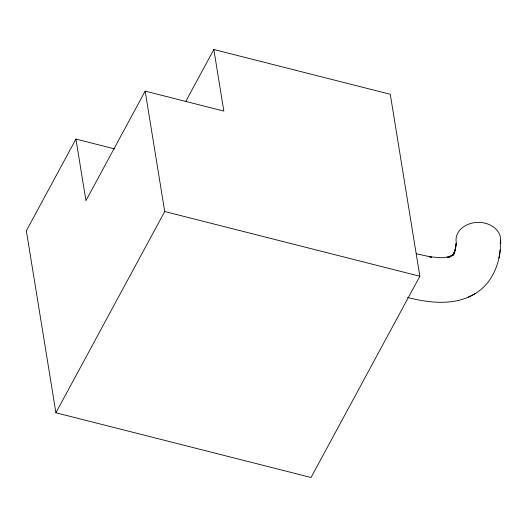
<?xml version="1.0" encoding="UTF-8"?>
<svg xmlns="http://www.w3.org/2000/svg" width="527" height="527" viewBox="0 0 527 527"><rect width="100%" height="100%" fill="white"/><g stroke="black" fill="none" stroke-linecap="round" stroke-linejoin="round"><path stroke-width="0.79" d="M500.65 240.2C501.296 261.629 492.343 285.331 472.146 295.225M455.638 247.354L455.954 243.5M498.937 258.032L499.464 254.587M499.622 253.513L500.149 250.094M455.651 247.308L454.004 253.276L455.256 250.187L452.891 254.949L454.794 252.209L451.804 255.891L454.399 253.559L448.754 257.38L453.885 254.706L447.054 257.393L450.157 256.768L441 257.743L429.531 256.774L431.488 257.104L416.593 253.803M114.873 148.957L75.934 139.075L26.35 230.78L55.915 412.76L311.042 477.495L419.848 276.26L390.283 94.28L213.837 49.505L185.781 101.388M213.837 49.505L223.837 111.085L145.162 91.118L85.941 200.649L75.934 139.075M55.915 412.76L164.72 211.525L145.162 91.118M407.49 297.426C429.571 303.117 454.827 305.989 475.242 293.611M468.312 297.221L471.316 295.654M164.72 211.525L419.848 276.26M456.705 244.185A22.312 17.457 -0.4 0 1 478.015 222.401A22.312 17.457 -0.4 0 1 500.13 243.56M456.165 243.942L455.124 250.753L456.165 243.942"/></g></svg>
